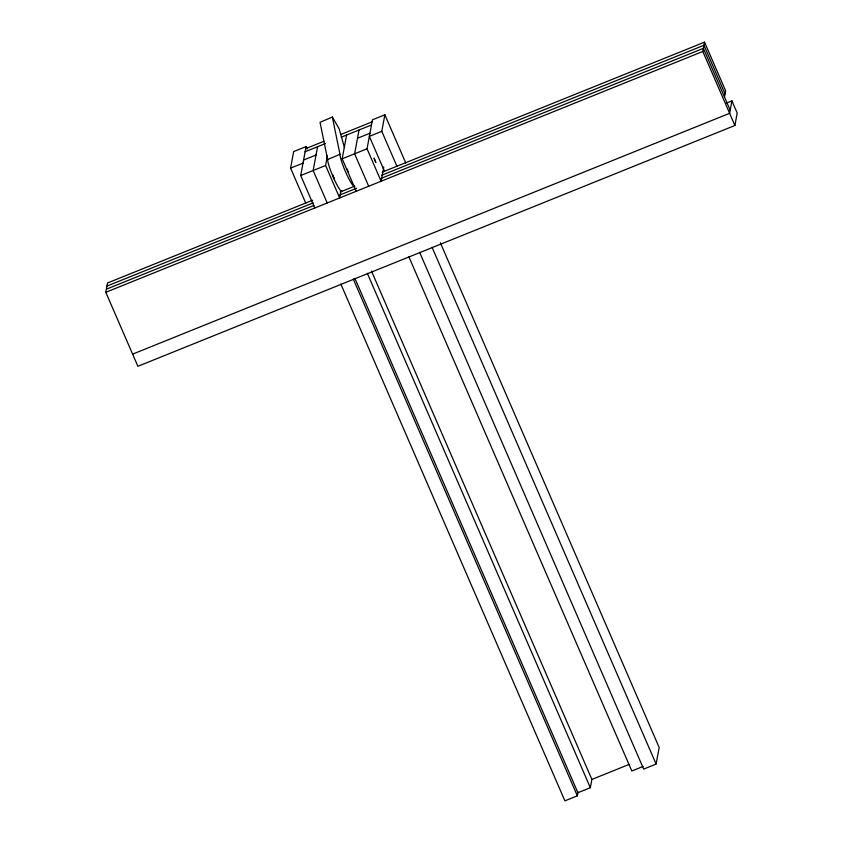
<?xml version="1.0" encoding="UTF-8"?>
<svg xmlns="http://www.w3.org/2000/svg" width="843" height="843" viewBox="0 0 843 843"><rect width="100%" height="100%" fill="white"/><g stroke="black" fill="none" stroke-linecap="round" stroke-linejoin="round"><path stroke-width="1.26" d="M725.823 103.362L731.924 100.897L737.203 113.067L734.896 125.481L137.894 366.305L105.797 292.289L107.525 282.974L312.637 200.234M305.767 203.152L290.582 168.136L293.649 151.582L306.093 146.566L307.137 148.979M314.787 207.989L300.719 175.534L306.093 146.566M317.569 146.724L313.153 170.518L327.221 202.963M341.057 190.434L339.666 197.947L325.598 165.502L327.453 155.481M356.241 191.256L342.174 158.811L346.589 135.017M359.023 130.001L354.618 153.795L368.686 186.24M383.755 166.998L381.12 181.224L367.053 148.779L372.427 119.811L384.861 114.796L405.799 163.089M396.969 166.366L381.795 131.35L384.861 114.796M734.896 125.481L702.809 51.465L704.537 42.15L382.227 172.162M340.835 284.059L564.905 800.85L577.339 795.834L578.045 792.009M354.903 278.348L577.908 792.726L590.353 787.71L591.881 779.438L371.489 271.098M724.485 97.029L725.633 90.823L704.537 42.15M731.924 100.897L729.627 113.31L132.614 354.144M419.614 252.278L643.673 769.079L656.107 764.053L659.173 747.499L440.352 242.784M344.46 147.536L339.181 128.884L332.363 117.072L320.034 122.298L327.642 159.527A18.03 2.518 67 0 0 334.155 179.148A18.03 2.518 67 0 0 342.216 191.414M327.642 159.527L339.971 154.301L332.363 117.072M305.703 148.642L323.796 141.339M340.677 134.532L372.037 121.877M305.134 151.74L325.482 143.531M341.31 137.146L371.468 124.985M303.596 160.022L316.03 155.007M357.495 138.273L369.929 133.257M290.582 168.136L303.016 163.12M381.795 131.35L369.35 136.366L384.534 171.382M300.719 175.534L325.598 165.502M342.174 158.811L367.053 148.779M106.956 286.083L313.28 202.847M340.14 192.014L354.787 186.103M381.647 175.27L703.958 45.259L725.054 93.921M106.376 289.181L313.923 205.46M339.56 195.123L356.652 188.221M381.068 178.379L703.378 48.357L730.196 110.212M105.797 292.289L702.809 51.465M591.512 779.585L628.899 764.506M643.114 766.424L631.807 770.987L408.792 256.609M334.207 179.085L332.669 174.975L333.354 176.05M348.665 172.32L348.191 171.392M432.048 247.262L656.107 764.053M367.337 273.332L590.353 787.71M353.28 279.044L577.339 795.834M347.738 170.318L347.379 169.053M334.018 177.641L334.302 178.568M354.545 186.198A18.03 2.518 67 0 1 346.484 173.921A18.03 2.518 67 0 1 339.971 154.301M374.123 158.252L375.778 162.436L374.123 158.252"/></g></svg>
